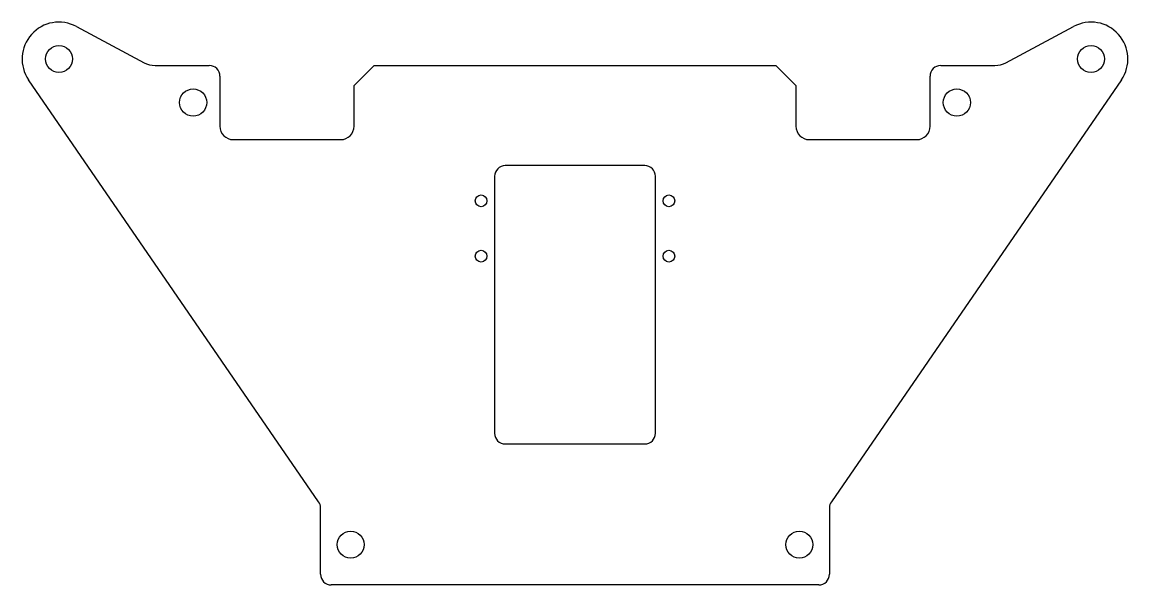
# Model space of a CAD drawing. Header units: millimetres. Extents: x -165 to 165, y -74 to 94.
import ezdxf

# ---------------------------------------------------------------- set-up
doc = ezdxf.new("R2010")
doc.units = ezdxf.units.MM

msp = doc.modelspace()

# ---------------------------------------------------------------- linework, layer by layer
at = {"color": 7, "linetype": 'Continuous', "lineweight": 25}
for p, q in [((-148.7, 92.67), (-128.54, 81.86)), ((128.54, 81.86), (148.7, 92.67)), ((-125.23, 81.03), (-109.08, 81.03)), ((-65.9, 75.03), (-59.9, 81.03)), ((-59.9, 81.03), (59.9, 81.03)), ((59.9, 81.03), (65.9, 75.03)), ((109.08, 81.03), (125.23, 81.03)), ((-76.46, -49.11), (-162.97, 76.74)), ((-105.9, 77.85), (-105.9, 62.92)), ((162.97, 76.74), (76.46, -49.11)), ((105.9, 62.92), (105.9, 77.85)), ((-65.9, 62.92), (-65.9, 75.03)), ((65.9, 75.03), (65.9, 62.92)), ((-101.9, 58.92), (-69.9, 58.92)), ((69.9, 58.92), (101.9, 58.92)), ((20.82, 51.15), (-20.82, 51.15)), ((-24, 47.98), (-24, -28.68)), ((24, -28.68), (24, 47.98)), ((-20.82, -31.85), (20.82, -31.85)), ((-75.9, -70.75), (-75.9, -50.91)), ((75.9, -50.91), (75.9, -70.75)), ((72.72, -73.92), (-72.72, -73.92))]:
    msp.add_line(p, q, dxfattribs=at)
for centre, radius in [((-153.9, 82.97), 4.05), ((153.9, 82.97), 4.05), ((-113.9, 69.97), 4.05), ((113.9, 69.97), 4.05), ((-28, 40.65), 1.75), ((28, 40.65), 1.75), ((-28, 24.15), 1.75), ((28, 24.15), 1.75), ((-66.9, -61.92), 4.05), ((66.9, -61.92), 4.05)]:
    msp.add_circle(centre, radius, dxfattribs=at)
for centre, radius, start, end in [((-153.9, 82.97), 11, 61.7913, 214.5024), ((153.9, 82.97), 11, 325.4976, 118.2087), ((-125.23, 88.03), 7, 241.7913, 270), ((-109.08, 77.85), 3.18, 0, 90), ((109.08, 77.85), 3.18, 90, 180), ((125.23, 88.03), 7, 270, 298.2087), ((-101.9, 62.92), 4, 180, 270), ((-69.9, 62.92), 4, 270, 0), ((69.9, 62.92), 4, 180, 270), ((101.9, 62.92), 4, 270, 0), ((-20.82, 47.98), 3.17, 90, 180), ((20.82, 47.98), 3.18, 0, 90), ((-20.82, -28.68), 3.18, 180, 270), ((20.82, -28.68), 3.18, 270, 0), ((-79.08, -50.91), 3.18, 0, 34.5024), ((79.08, -50.91), 3.17, 145.4976, 180), ((-72.72, -70.75), 3.18, 180, 270), ((72.72, -70.75), 3.18, 270, 0)]:
    msp.add_arc(centre, radius, start, end, dxfattribs=at)

doc.saveas('drawing.dxf')
